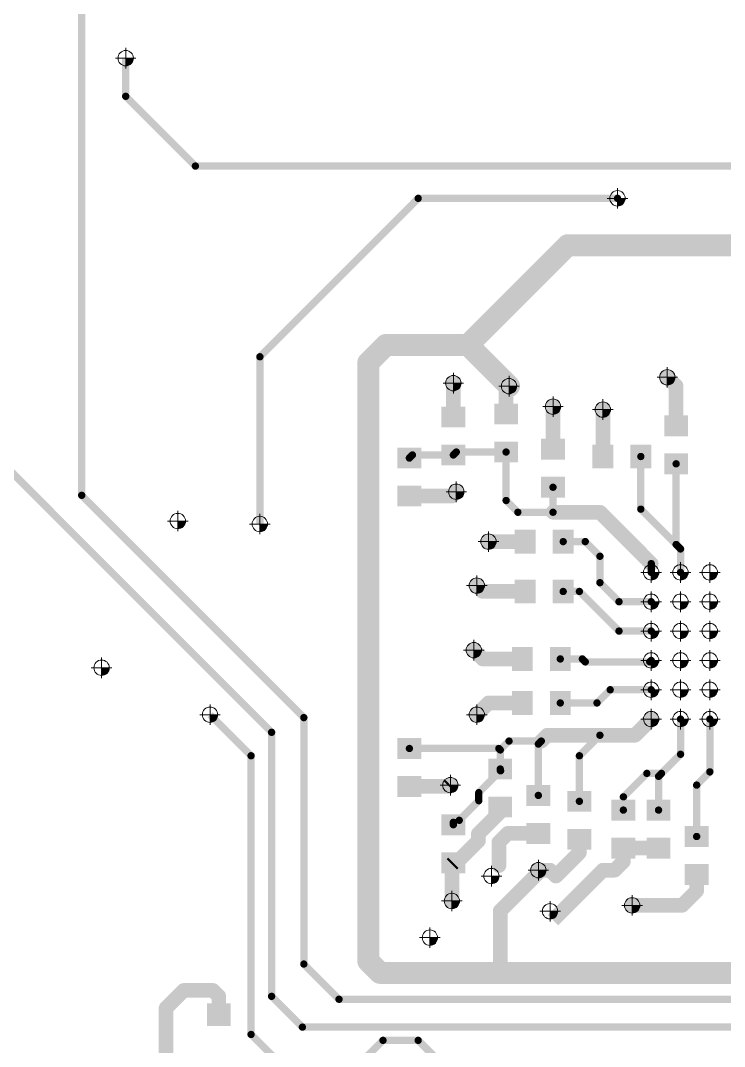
# Paper-space layout 'Layout1' of a CAD drawing. Header units: millimetres. Extents: x 0 to 841, y 0 to 594.
# Drawn here: x 407.5 to 455.6, y 156.1 to 226 of the extents above; entities that cross this region are included whole.
import ezdxf

# ---------------------------------------------------------------- set-up
doc = ezdxf.new("R2010")
doc.units = ezdxf.units.MM
for name, color, linetype in [('BottomLayer', 5, 'Continuous'), ('PDF _Геометрия', 7, 'Continuous'), ('PDF _Сплошная заливка', 7, 'Continuous')]:
    doc.layers.add(name, color=color, linetype=linetype)

psp = doc.layouts.get("Layout1")

# ---------------------------------------------------------------- hatches: boundary and pattern name
at = {"layer": 'PDF _Сплошная заливка', "transparency": 33554559}
for points in [[(415.231, 223.457, -0.414208), (414.706, 222.932), (414.706, 222.932), (414.706, 222.932), (414.706, 223.457), (414.706, 223.457)], [(448.784, 213.903, -0.198988), (448.63, 213.532), (448.63, 213.532, -0.198988), (448.259, 213.378), (448.259, 213.378), (448.259, 213.378), (448.259, 213.903), (448.259, 213.903)], [(452.184, 201.703, -0.414208), (451.659, 201.178), (451.659, 201.178), (451.659, 201.178), (451.659, 201.703), (451.659, 201.703)], [(437.584, 201.303, -0.414158), (437.059, 200.778), (437.059, 200.778), (437.059, 200.778), (437.059, 201.303), (437.059, 201.303)], [(441.384, 201.103, -0.199007), (441.23, 200.732), (441.23, 200.732, -0.19888), (440.859, 200.578), (440.859, 200.578), (440.859, 200.578), (440.859, 201.103), (440.859, 201.103)], [(444.384, 199.703, -0.414186), (443.859, 199.178), (443.859, 199.178), (443.859, 199.178), (443.859, 199.703), (443.859, 199.703)], [(447.784, 199.503, -0.414259), (447.259, 198.978), (447.259, 198.978), (447.259, 198.978), (447.259, 199.503), (447.259, 199.503)], [(437.784, 193.903, -0.414208), (437.259, 193.378), (437.259, 193.378), (437.259, 193.378), (437.259, 193.903), (437.259, 193.903)], [(418.785, 191.904, -0.198988), (418.631, 191.532), (418.631, 191.532, -0.198988), (418.26, 191.379), (418.26, 191.379), (418.26, 191.379), (418.26, 191.904), (418.26, 191.904)], [(424.384, 191.704, -0.414208), (423.859, 191.179), (423.859, 191.179), (423.859, 191.179), (423.859, 191.704), (423.859, 191.704)], [(439.984, 190.504, -0.198848), (439.831, 190.132), (439.831, 190.132, -0.198848), (439.459, 189.979), (439.459, 189.979), (439.459, 189.979), (439.459, 190.504), (439.459, 190.504)], [(451.084, 188.404, -0.414259), (450.559, 187.879), (450.559, 187.879), (450.559, 187.879), (450.559, 188.404), (450.559, 188.404)], [(453.084, 188.404, -0.414208), (452.559, 187.879), (452.559, 187.879), (452.559, 187.879), (452.559, 188.404), (452.559, 188.404)], [(455.084, 188.404, -0.198898), (454.93, 188.032), (454.93, 188.032, -0.198848), (454.559, 187.879), (454.559, 187.879), (454.559, 187.879), (454.559, 188.404), (454.559, 188.404)], [(439.184, 187.504, -0.414186), (438.659, 186.979), (438.659, 186.979), (438.659, 186.979), (438.659, 187.504), (438.659, 187.504)], [(451.084, 186.404, -0.198797), (450.93, 186.032), (450.93, 186.032, -0.198848), (450.559, 185.879), (450.559, 185.879), (450.559, 185.879), (450.559, 186.404), (450.559, 186.404)], [(453.084, 186.404, -0.414208), (452.559, 185.879), (452.559, 185.879), (452.559, 185.879), (452.559, 186.404), (452.559, 186.404)], [(455.084, 186.404, -0.198797), (454.93, 186.032), (454.93, 186.032, -0.198848), (454.559, 185.879), (454.559, 185.879), (454.559, 185.879), (454.559, 186.404), (454.559, 186.404)], [(451.084, 184.404, -0.414236), (450.559, 183.879), (450.559, 183.879), (450.559, 183.879), (450.559, 184.404), (450.559, 184.404)], [(453.084, 184.404, -0.414186), (452.559, 183.879), (452.559, 183.879), (452.559, 183.879), (452.559, 184.404), (452.559, 184.404)], [(455.084, 184.404, -0.19888), (454.93, 184.032), (454.93, 184.032, -0.198969), (454.559, 183.879), (454.559, 183.879), (454.559, 183.879), (454.559, 184.404), (454.559, 184.404)], [(438.984, 183.104, -0.414259), (438.459, 182.579), (438.459, 182.579), (438.459, 182.579), (438.459, 183.104), (438.459, 183.104)], [(413.585, 181.904, -0.414208), (413.06, 181.379), (413.06, 181.379), (413.06, 181.379), (413.06, 181.904), (413.06, 181.904)], [(451.084, 182.404, -0.414259), (450.559, 181.879), (450.559, 181.879), (450.559, 181.879), (450.559, 182.404), (450.559, 182.404)], [(453.084, 182.404, -0.414208), (452.559, 181.879), (452.559, 181.879), (452.559, 181.879), (452.559, 182.404), (452.559, 182.404)], [(455.084, 182.404, -0.198848), (454.93, 182.032), (454.93, 182.032, -0.198848), (454.559, 181.879), (454.559, 181.879), (454.559, 181.879), (454.559, 182.404), (454.559, 182.404)], [(451.084, 180.404, -0.19888), (450.93, 180.032), (450.93, 180.032, -0.198956), (450.559, 179.879), (450.559, 179.879), (450.559, 179.879), (450.559, 180.404), (450.559, 180.404)], [(453.084, 180.404, -0.414158), (452.559, 179.879), (452.559, 179.879), (452.559, 179.879), (452.559, 180.404), (452.559, 180.404)], [(455.084, 180.404, -0.19888), (454.93, 180.032), (454.93, 180.032, -0.198956), (454.559, 179.879), (454.559, 179.879), (454.559, 179.879), (454.559, 180.404), (454.559, 180.404)], [(420.985, 178.704, -0.198956), (420.831, 178.332), (420.831, 178.332, -0.19888), (420.46, 178.179), (420.46, 178.179), (420.46, 178.179), (420.46, 178.704), (420.46, 178.704)], [(439.184, 178.704, -0.414208), (438.659, 178.179), (438.659, 178.179), (438.659, 178.179), (438.659, 178.704), (438.659, 178.704)], [(451.084, 178.404, -0.414259), (450.559, 177.879), (450.559, 177.879), (450.559, 177.879), (450.559, 178.404), (450.559, 178.404)], [(453.084, 178.404, -0.414208), (452.559, 177.879), (452.559, 177.879), (452.559, 177.879), (452.559, 178.404), (452.559, 178.404)], [(455.084, 178.404, -0.198848), (454.93, 178.032), (454.93, 178.032, -0.198848), (454.559, 177.879), (454.559, 177.879), (454.559, 177.879), (454.559, 178.404), (454.559, 178.404)], [(437.384, 173.904, -0.414158), (436.859, 173.379), (436.859, 173.379), (436.859, 173.379), (436.859, 173.904), (436.859, 173.904)], [(443.384, 168.103, -0.414259), (442.859, 167.578), (442.859, 167.578), (442.859, 167.578), (442.859, 168.103), (442.859, 168.103)], [(440.184, 167.703, -0.414208), (439.659, 167.178), (439.659, 167.178), (439.659, 167.178), (439.659, 167.703), (439.659, 167.703)], [(437.484, 166.004, -0.414259), (436.959, 165.479), (436.959, 165.479), (436.959, 165.479), (436.959, 166.004), (436.959, 166.004)], [(444.184, 165.304, -0.414208), (443.659, 164.779), (443.659, 164.779), (443.659, 164.779), (443.659, 165.304), (443.659, 165.304)], [(449.784, 165.704, -0.414259), (449.259, 165.179), (449.259, 165.179), (449.259, 165.179), (449.259, 165.704), (449.259, 165.704)], [(435.985, 163.504, -0.414259), (435.46, 162.979), (435.46, 162.979), (435.46, 162.979), (435.46, 163.504), (435.46, 163.504)]]:
    psp.add_hatch(color=7, dxfattribs=at).paths.add_polyline_path(points)

# ---------------------------------------------------------------- linework, layer by layer
at = {"layer": 'BottomLayer'}
for points, const_width in [([(411.706, 193.658), (411.706, 227.35)], 0.5), ([(414.706, 220.858), (414.706, 223.458)], 0.5), ([(419.46, 216.104), (414.706, 220.858)], 0.5), ([(476.26, 216.104), (419.46, 216.104)], 0.5), ([(434.66, 213.904), (423.86, 203.104)], 0.5), ([(448.26, 213.904), (434.66, 213.904)], 0.5), ([(444.86, 210.704), (438.06, 203.904)], 1.5), ([(464.26, 210.704), (444.86, 210.704)], 1.5), ([(432.46, 203.904), (431.26, 202.704)], 1.5), ([(438.06, 203.904), (432.46, 203.904)], 1.5), ([(440.86, 201.104), (438.06, 203.904)], 1.5), ([(423.86, 191.704), (423.86, 203.104)], 0.5), ([(431.26, 161.904), (431.26, 202.704)], 1.5), ([(452.26, 201.104), (451.66, 201.704)], 1), ([(437.059, 199.8), (437.059, 201.304)], 1), ([(440.86, 201.104), (440.66, 200.904)], 1), ([(452.26, 198.4), (452.26, 201.104)], 1), ([(440.66, 199.2), (440.66, 200.904)], 1), ([(443.86, 196.8), (443.86, 199.704)], 1), ([(447.26, 196.304), (447.26, 199.504)], 1), ([(424.66, 177.504), (405.86, 196.304)], 0.5), ([(434.269, 196.409), (434.06, 196.2)], 0.5), ([(437.06, 196.409), (434.269, 196.409)], 0.5), ([(437.26, 196.609), (437.06, 196.409)], 0.5), ([(440.66, 196.609), (437.26, 196.609)], 0.5), ([(440.66, 193.304), (440.66, 196.609)], 0.5), ([(449.85, 192.714), (449.85, 196.304)], 0.5), ([(452.26, 190.304), (452.26, 195.809)], 0.5), ([(443.86, 192.504), (443.86, 194.209)], 0.5), ([(426.86, 178.504), (411.706, 193.658)], 0.5), ([(436.964, 193.609), (434.06, 193.609)], 1), ([(437.259, 193.904), (436.964, 193.609)], 1), ([(441.46, 192.504), (440.66, 193.304)], 0.5), ([(443.86, 192.504), (441.46, 192.504)], 0.5), ([(447.06, 192.504), (443.86, 192.504)], 1), ([(450.56, 189.004), (447.06, 192.504)], 1), ([(452.56, 190.004), (449.85, 192.714)], 0.5), ([(441.764, 190.504), (439.46, 190.504)], 1), ([(441.964, 190.704), (441.764, 190.504)], 1), ([(446.06, 190.504), (444.555, 190.504)], 0.5), ([(447.06, 189.504), (446.06, 190.504)], 0.5), ([(452.56, 190.004), (452.26, 190.304)], 0.5), ([(452.56, 188.404), (452.56, 190.004)], 0.5), ([(447.06, 187.704), (447.06, 189.504)], 0.5), ([(450.56, 188.404), (450.56, 189.004)], 0.5), ([(439.06, 187.104), (438.66, 187.504)], 1), ([(441.964, 187.104), (439.06, 187.104)], 1), ([(448.36, 186.404), (447.06, 187.704)], 0.5), ([(445.66, 187.104), (444.555, 187.104)], 0.5), ([(448.36, 184.404), (445.66, 187.104)], 0.5), ([(450.56, 186.404), (448.36, 186.404)], 0.5), ([(450.56, 184.404), (448.36, 184.404)], 0.5), ([(439.06, 182.504), (438.46, 183.104)], 1), ([(441.764, 182.504), (439.06, 182.504)], 1), ([(445.86, 182.504), (444.355, 182.504)], 0.5), ([(446.06, 182.304), (445.86, 182.504)], 0.5), ([(450.46, 182.304), (446.06, 182.304)], 0.5), ([(450.56, 182.404), (450.46, 182.304)], 0.5), ([(447.76, 180.404), (446.86, 179.504)], 0.5), ([(450.56, 180.404), (447.76, 180.404)], 0.5), ([(439.46, 179.504), (438.66, 178.704)], 1), ([(441.764, 179.504), (439.46, 179.504)], 1), ([(446.86, 179.504), (444.355, 179.504)], 0.5), ([(423.26, 175.904), (420.46, 178.704)], 0.5), ([(426.86, 161.704), (426.86, 178.504)], 0.5), ([(450.56, 178.404), (449.46, 177.304)], 1), ([(452.56, 176.004), (452.56, 178.404)], 0.5), ([(454.56, 174.804), (454.56, 178.404)], 0.5), ([(424.66, 159.504), (424.66, 177.504)], 0.5), ([(443.46, 177.304), (443.06, 176.904)], 1), ([(447.06, 177.304), (443.46, 177.304)], 1), ([(449.46, 177.304), (447.06, 177.304)], 1), ([(440.86, 176.904), (440.26, 176.304)], 0.5), ([(443.06, 176.904), (440.86, 176.904)], 0.5), ([(443.06, 176.904), (442.86, 176.704)], 0.5), ([(442.86, 173.2), (442.86, 176.704)], 0.5), ([(447.06, 177.304), (445.66, 175.904)], 0.5), ([(440.164, 176.4), (434.06, 176.4)], 0.5), ([(440.26, 176.304), (440.164, 176.4)], 0.5), ([(440.26, 175), (440.26, 176.304)], 0.5), ([(452.56, 176.004), (451.26, 174.704)], 0.5), ([(423.26, 156.904), (423.26, 175.904)], 0.5), ([(445.66, 172.8), (445.66, 175.904)], 0.5), ([(440.286, 174.878), (438.797, 173.389)], 0.5), ([(440.26, 174.904), (440.26, 175)], 0.5), ([(450.26, 174.704), (448.66, 173.104)], 0.5), ([(451.26, 174.704), (450.26, 174.704)], 0.5), ([(451.26, 174.704), (451.06, 174.504)], 0.5), ([(454.56, 174.804), (453.66, 173.904)], 0.5), ([(436.764, 173.809), (434.06, 173.809)], 1), ([(436.86, 173.904), (436.764, 173.809)], 1), ([(451.06, 172.2), (451.06, 174.504)], 0.5), ([(453.66, 170.4), (453.66, 173.904)], 0.5), ([(438.797, 172.842), (438.797, 173.389)], 0.5), ([(438.797, 172.842), (437.46, 171.504)], 0.5), ([(440.26, 172.084), (440.26, 172.409)], 1), ([(448.66, 172.2), (448.66, 173.104)], 0.5), ([(440.26, 172.084), (438.772, 170.597)], 1), ([(437.06, 171.2), (437.06, 171.367)], 0.5), ([(438.772, 170.116), (438.772, 170.597)], 1), ([(440.764, 170.609), (440.172, 170.017)], 1), ([(442.86, 170.609), (440.764, 170.609)], 1), ([(445.66, 169.304), (445.66, 170.209)], 1), ([(438.772, 170.116), (437.266, 168.609)], 1), ([(440.172, 168.417), (440.172, 170.017)], 1), ([(448.66, 168.704), (448.66, 169.609)], 1), ([(451.06, 169.609), (448.66, 169.609)], 1), ([(445.66, 169.304), (444.06, 167.704)], 1), ([(437.06, 168.609), (436.96, 168.509)], 1), ([(436.96, 166.004), (436.96, 168.509)], 1), ([(437.266, 168.609), (437.06, 168.609)], 1), ([(443.66, 168.104), (442.86, 168.104)], 1), ([(442.86, 167.934), (442.86, 168.104)], 1), ([(444.06, 167.704), (443.66, 168.104)], 1), ([(447.26, 168.104), (443.86, 164.704)], 1), ([(448.06, 168.104), (447.26, 168.104)], 1), ([(448.66, 168.704), (448.06, 168.104)], 1), ([(442.86, 167.934), (440.26, 165.334)], 1), ([(453.66, 166.704), (453.66, 167.809)], 1), ([(453.66, 166.704), (452.66, 165.704)], 1), ([(440.26, 161.304), (440.26, 165.334)], 1), ([(452.66, 165.704), (449.26, 165.704)], 1), ([(432.06, 161.104), (431.26, 161.904)], 1.5), ([(429.26, 159.304), (426.86, 161.704)], 0.5), ([(440.06, 161.104), (432.06, 161.104)], 1.5), ([(470.06, 161.104), (440.06, 161.104)], 1.5), ([(440.26, 161.304), (440.06, 161.104)], 1), ([(418.66, 159.904), (417.46, 158.704)], 1), ([(420.66, 159.904), (418.66, 159.904)], 1), ([(421.06, 159.504), (420.66, 159.904)], 1), ([(421.06, 158.254), (421.06, 159.504)], 1), ([(426.76, 157.404), (424.66, 159.504)], 0.5), ([(473.26, 159.304), (429.26, 159.304)], 0.5), ([(417.46, 154.704), (417.46, 158.704)], 1), ([(468.56, 157.404), (426.76, 157.404)], 0.5), ([(425.86, 154.304), (423.26, 156.904)], 0.5), ([(432.26, 156.504), (430.26, 154.504)], 0.5), ([(434.66, 156.504), (432.26, 156.504)], 0.5), ([(436.86, 154.304), (434.66, 156.504)], 0.5)]:
    psp.add_lwpolyline(points, dxfattribs=dict(at, const_width=const_width))
for points, const_width in [([(414.831, 220.858, -1), (414.581, 220.858, -1)], 0.25), ([(414.831, 220.858, -1), (414.581, 220.858, -1)], 0.25), ([(419.585, 216.104, -1), (419.335, 216.104, -1)], 0.25), ([(419.585, 216.104, -1), (419.335, 216.104, -1)], 0.25), ([(434.785, 213.904, -1), (434.535, 213.904, -1)], 0.25), ([(434.785, 213.904, -1), (434.535, 213.904, -1)], 0.25), ([(448.385, 213.904, -1), (448.135, 213.904, -1)], 0.25), ([(445.235, 210.704, -1), (444.485, 210.704, -1)], 0.75), ([(445.235, 210.704, -1), (444.485, 210.704, -1)], 0.75), ([(432.835, 203.904, -1), (432.085, 203.904, -1)], 0.75), ([(432.835, 203.904, -1), (432.085, 203.904, -1)], 0.75), ([(438.435, 203.904, -1), (437.685, 203.904, -1)], 0.75), ([(438.435, 203.904, -1), (437.685, 203.904, -1)], 0.75), ([(438.435, 203.904, -1), (437.685, 203.904, -1)], 0.75), ([(423.985, 203.104, -1), (423.735, 203.104, -1)], 0.25), ([(423.985, 203.104, -1), (423.735, 203.104, -1)], 0.25), ([(431.635, 202.704, -1), (430.885, 202.704, -1)], 0.75), ([(431.635, 202.704, -1), (430.885, 202.704, -1)], 0.75), ([(451.91, 201.704, -1), (451.41, 201.704, -1)], 0.5), ([(437.309, 201.304, -1), (436.809, 201.304, -1)], 0.5), ([(441.235, 201.104, -1), (440.485, 201.104, -1)], 0.75), ([(441.11, 201.104, -1), (440.61, 201.104, -1)], 0.5), ([(452.51, 201.104, -1), (452.01, 201.104, -1)], 0.5), ([(452.51, 201.104, -1), (452.01, 201.104, -1)], 0.5), ([(440.91, 200.904, -1), (440.41, 200.904, -1)], 0.5), ([(440.91, 200.904, -1), (440.41, 200.904, -1)], 0.5), ([(437.309, 199.8, -1), (436.809, 199.8, -1)], 0.5), ([(444.11, 199.704, -1), (443.61, 199.704, -1)], 0.5), ([(440.91, 199.2, -1), (440.41, 199.2, -1)], 0.5), ([(447.51, 199.504, -1), (447.01, 199.504, -1)], 0.5), ([(452.51, 198.4, -1), (452.01, 198.4, -1)], 0.5), ([(444.11, 196.8, -1), (443.61, 196.8, -1)], 0.5), ([(434.394, 196.409, -1), (434.144, 196.409, -1)], 0.25), ([(434.394, 196.409, -1), (434.144, 196.409, -1)], 0.25), ([(437.185, 196.409, -1), (436.935, 196.409, -1)], 0.25), ([(437.185, 196.409, -1), (436.935, 196.409, -1)], 0.25), ([(437.385, 196.609, -1), (437.135, 196.609, -1)], 0.25), ([(437.385, 196.609, -1), (437.135, 196.609, -1)], 0.25), ([(440.785, 196.609, -1), (440.535, 196.609, -1)], 0.25), ([(440.785, 196.609, -1), (440.535, 196.609, -1)], 0.25), ([(447.51, 196.304, -1), (447.01, 196.304, -1)], 0.5), ([(449.975, 196.304, -1), (449.725, 196.304, -1)], 0.25), ([(434.185, 196.2, -1), (433.935, 196.2, -1)], 0.25), ([(452.385, 195.809, -1), (452.135, 195.809, -1)], 0.25), ([(443.985, 194.209, -1), (443.735, 194.209, -1)], 0.25), ([(411.831, 193.658, -1), (411.581, 193.658, -1)], 0.25), ([(411.831, 193.658, -1), (411.581, 193.658, -1)], 0.25), ([(434.31, 193.609, -1), (433.81, 193.609, -1)], 0.5), ([(437.214, 193.609, -1), (436.714, 193.609, -1)], 0.5), ([(437.214, 193.609, -1), (436.714, 193.609, -1)], 0.5), ([(437.509, 193.904, -1), (437.009, 193.904, -1)], 0.5), ([(440.785, 193.304, -1), (440.535, 193.304, -1)], 0.25), ([(440.785, 193.304, -1), (440.535, 193.304, -1)], 0.25), ([(441.585, 192.504, -1), (441.335, 192.504, -1)], 0.25), ([(441.585, 192.504, -1), (441.335, 192.504, -1)], 0.25), ([(444.11, 192.504, -1), (443.61, 192.504, -1)], 0.5), ([(443.985, 192.504, -1), (443.735, 192.504, -1)], 0.25), ([(443.985, 192.504, -1), (443.735, 192.504, -1)], 0.25), ([(447.31, 192.504, -1), (446.81, 192.504, -1)], 0.5), ([(447.31, 192.504, -1), (446.81, 192.504, -1)], 0.5), ([(449.975, 192.714, -1), (449.725, 192.714, -1)], 0.25), ([(449.975, 192.714, -1), (449.725, 192.714, -1)], 0.25), ([(439.71, 190.504, -1), (439.21, 190.504, -1)], 0.5), ([(442.014, 190.504, -1), (441.514, 190.504, -1)], 0.5), ([(442.014, 190.504, -1), (441.514, 190.504, -1)], 0.5), ([(442.214, 190.704, -1), (441.714, 190.704, -1)], 0.5), ([(444.68, 190.504, -1), (444.43, 190.504, -1)], 0.25), ([(446.185, 190.504, -1), (445.935, 190.504, -1)], 0.25), ([(446.185, 190.504, -1), (445.935, 190.504, -1)], 0.25), ([(452.385, 190.304, -1), (452.135, 190.304, -1)], 0.25), ([(452.385, 190.304, -1), (452.135, 190.304, -1)], 0.25), ([(452.685, 190.004, -1), (452.435, 190.004, -1)], 0.25), ([(452.685, 190.004, -1), (452.435, 190.004, -1)], 0.25), ([(452.685, 190.004, -1), (452.435, 190.004, -1)], 0.25), ([(447.185, 189.504, -1), (446.935, 189.504, -1)], 0.25), ([(447.185, 189.504, -1), (446.935, 189.504, -1)], 0.25), ([(450.81, 189.004, -1), (450.31, 189.004, -1)], 0.5), ([(450.685, 189.004, -1), (450.435, 189.004, -1)], 0.25), ([(450.685, 188.404, -1), (450.435, 188.404, -1)], 0.25), ([(452.685, 188.404, -1), (452.435, 188.404, -1)], 0.25), ([(438.91, 187.504, -1), (438.41, 187.504, -1)], 0.5), ([(439.31, 187.104, -1), (438.81, 187.104, -1)], 0.5), ([(439.31, 187.104, -1), (438.81, 187.104, -1)], 0.5), ([(442.214, 187.104, -1), (441.714, 187.104, -1)], 0.5), ([(447.185, 187.704, -1), (446.935, 187.704, -1)], 0.25), ([(447.185, 187.704, -1), (446.935, 187.704, -1)], 0.25), ([(444.68, 187.104, -1), (444.43, 187.104, -1)], 0.25), ([(445.785, 187.104, -1), (445.535, 187.104, -1)], 0.25), ([(445.785, 187.104, -1), (445.535, 187.104, -1)], 0.25), ([(448.485, 186.404, -1), (448.235, 186.404, -1)], 0.25), ([(448.485, 186.404, -1), (448.235, 186.404, -1)], 0.25), ([(450.685, 186.404, -1), (450.435, 186.404, -1)], 0.25), ([(448.485, 184.404, -1), (448.235, 184.404, -1)], 0.25), ([(448.485, 184.404, -1), (448.235, 184.404, -1)], 0.25), ([(450.685, 184.404, -1), (450.435, 184.404, -1)], 0.25), ([(438.71, 183.104, -1), (438.21, 183.104, -1)], 0.5), ([(439.31, 182.504, -1), (438.81, 182.504, -1)], 0.5), ([(439.31, 182.504, -1), (438.81, 182.504, -1)], 0.5), ([(442.014, 182.504, -1), (441.514, 182.504, -1)], 0.5), ([(444.48, 182.504, -1), (444.23, 182.504, -1)], 0.25), ([(445.985, 182.504, -1), (445.735, 182.504, -1)], 0.25), ([(445.985, 182.504, -1), (445.735, 182.504, -1)], 0.25), ([(446.185, 182.304, -1), (445.935, 182.304, -1)], 0.25), ([(446.185, 182.304, -1), (445.935, 182.304, -1)], 0.25), ([(450.585, 182.304, -1), (450.335, 182.304, -1)], 0.25), ([(450.585, 182.304, -1), (450.335, 182.304, -1)], 0.25), ([(450.685, 182.404, -1), (450.435, 182.404, -1)], 0.25), ([(447.885, 180.404, -1), (447.635, 180.404, -1)], 0.25), ([(447.885, 180.404, -1), (447.635, 180.404, -1)], 0.25), ([(450.685, 180.404, -1), (450.435, 180.404, -1)], 0.25), ([(439.71, 179.504, -1), (439.21, 179.504, -1)], 0.5), ([(439.71, 179.504, -1), (439.21, 179.504, -1)], 0.5), ([(442.014, 179.504, -1), (441.514, 179.504, -1)], 0.5), ([(444.48, 179.504, -1), (444.23, 179.504, -1)], 0.25), ([(446.985, 179.504, -1), (446.735, 179.504, -1)], 0.25), ([(446.985, 179.504, -1), (446.735, 179.504, -1)], 0.25), ([(438.91, 178.704, -1), (438.41, 178.704, -1)], 0.5), ([(426.985, 178.504, -1), (426.735, 178.504, -1)], 0.25), ([(426.985, 178.504, -1), (426.735, 178.504, -1)], 0.25), ([(450.81, 178.404, -1), (450.31, 178.404, -1)], 0.5), ([(452.685, 178.404, -1), (452.435, 178.404, -1)], 0.25), ([(454.685, 178.404, -1), (454.435, 178.404, -1)], 0.25), ([(424.785, 177.504, -1), (424.535, 177.504, -1)], 0.25), ([(424.785, 177.504, -1), (424.535, 177.504, -1)], 0.25), ([(443.71, 177.304, -1), (443.21, 177.304, -1)], 0.5), ([(443.71, 177.304, -1), (443.21, 177.304, -1)], 0.5), ([(447.31, 177.304, -1), (446.81, 177.304, -1)], 0.5), ([(447.31, 177.304, -1), (446.81, 177.304, -1)], 0.5), ([(449.71, 177.304, -1), (449.21, 177.304, -1)], 0.5), ([(449.71, 177.304, -1), (449.21, 177.304, -1)], 0.5), ([(440.985, 176.904, -1), (440.735, 176.904, -1)], 0.25), ([(440.985, 176.904, -1), (440.735, 176.904, -1)], 0.25), ([(443.31, 176.904, -1), (442.81, 176.904, -1)], 0.5), ([(442.985, 176.704, -1), (442.735, 176.704, -1)], 0.25), ([(442.985, 176.704, -1), (442.735, 176.704, -1)], 0.25), ([(443.185, 176.904, -1), (442.935, 176.904, -1)], 0.25), ([(443.185, 176.904, -1), (442.935, 176.904, -1)], 0.25), ([(447.185, 177.304, -1), (446.935, 177.304, -1)], 0.25), ([(434.185, 176.4, -1), (433.935, 176.4, -1)], 0.25), ([(440.289, 176.4, -1), (440.039, 176.4, -1)], 0.25), ([(440.289, 176.4, -1), (440.039, 176.4, -1)], 0.25), ([(440.385, 176.304, -1), (440.135, 176.304, -1)], 0.25), ([(440.385, 176.304, -1), (440.135, 176.304, -1)], 0.25), ([(440.385, 176.304, -1), (440.135, 176.304, -1)], 0.25), ([(452.685, 176.004, -1), (452.435, 176.004, -1)], 0.25), ([(452.685, 176.004, -1), (452.435, 176.004, -1)], 0.25), ([(423.385, 175.904, -1), (423.135, 175.904, -1)], 0.25), ([(423.385, 175.904, -1), (423.135, 175.904, -1)], 0.25), ([(445.785, 175.904, -1), (445.535, 175.904, -1)], 0.25), ([(445.785, 175.904, -1), (445.535, 175.904, -1)], 0.25), ([(440.385, 175, -1), (440.135, 175, -1)], 0.25), ([(440.385, 175, -1), (440.135, 175, -1)], 0.25), ([(440.385, 174.904, -1), (440.135, 174.904, -1)], 0.25), ([(440.411, 174.878, -1), (440.161, 174.878, -1)], 0.25), ([(450.385, 174.704, -1), (450.135, 174.704, -1)], 0.25), ([(450.385, 174.704, -1), (450.135, 174.704, -1)], 0.25), ([(451.385, 174.704, -1), (451.135, 174.704, -1)], 0.25), ([(451.385, 174.704, -1), (451.135, 174.704, -1)], 0.25), ([(451.385, 174.704, -1), (451.135, 174.704, -1)], 0.25), ([(454.685, 174.804, -1), (454.435, 174.804, -1)], 0.25), ([(454.685, 174.804, -1), (454.435, 174.804, -1)], 0.25), ([(434.31, 173.809, -1), (433.81, 173.809, -1)], 0.5), ([(437.014, 173.809, -1), (436.514, 173.809, -1)], 0.5), ([(437.014, 173.809, -1), (436.514, 173.809, -1)], 0.5), ([(437.11, 173.904, -1), (436.61, 173.904, -1)], 0.5), ([(451.185, 174.504, -1), (450.935, 174.504, -1)], 0.25), ([(451.185, 174.504, -1), (450.935, 174.504, -1)], 0.25), ([(453.785, 173.904, -1), (453.535, 173.904, -1)], 0.25), ([(453.785, 173.904, -1), (453.535, 173.904, -1)], 0.25), ([(438.922, 173.389, -1), (438.672, 173.389, -1)], 0.25), ([(438.922, 173.389, -1), (438.672, 173.389, -1)], 0.25), ([(438.922, 172.842, -1), (438.672, 172.842, -1)], 0.25), ([(438.922, 172.842, -1), (438.672, 172.842, -1)], 0.25), ([(440.51, 172.409, -1), (440.01, 172.409, -1)], 0.5), ([(442.985, 173.2, -1), (442.735, 173.2, -1)], 0.25), ([(445.785, 172.8, -1), (445.535, 172.8, -1)], 0.25), ([(448.785, 173.104, -1), (448.535, 173.104, -1)], 0.25), ([(448.785, 173.104, -1), (448.535, 173.104, -1)], 0.25), ([(440.51, 172.084, -1), (440.01, 172.084, -1)], 0.5), ([(440.51, 172.084, -1), (440.01, 172.084, -1)], 0.5), ([(448.785, 172.2, -1), (448.535, 172.2, -1)], 0.25), ([(451.185, 172.2, -1), (450.935, 172.2, -1)], 0.25), ([(437.185, 171.367, -1), (436.935, 171.367, -1)], 0.25), ([(437.185, 171.2, -1), (436.935, 171.2, -1)], 0.25), ([(437.585, 171.504, -1), (437.335, 171.504, -1)], 0.25), ([(439.022, 170.597, -1), (438.522, 170.597, -1)], 0.5), ([(439.022, 170.597, -1), (438.522, 170.597, -1)], 0.5), ([(441.014, 170.609, -1), (440.514, 170.609, -1)], 0.5), ([(441.014, 170.609, -1), (440.514, 170.609, -1)], 0.5), ([(443.11, 170.609, -1), (442.61, 170.609, -1)], 0.5), ([(445.91, 170.209, -1), (445.41, 170.209, -1)], 0.5), ([(439.022, 170.116, -1), (438.522, 170.116, -1)], 0.5), ([(439.022, 170.116, -1), (438.522, 170.116, -1)], 0.5), ([(440.422, 170.017, -1), (439.922, 170.017, -1)], 0.5), ([(440.422, 170.017, -1), (439.922, 170.017, -1)], 0.5), ([(448.91, 169.609, -1), (448.41, 169.609, -1)], 0.5), ([(448.91, 169.609, -1), (448.41, 169.609, -1)], 0.5), ([(451.31, 169.609, -1), (450.81, 169.609, -1)], 0.5), ([(453.785, 170.4, -1), (453.535, 170.4, -1)], 0.25), ([(445.91, 169.304, -1), (445.41, 169.304, -1)], 0.5), ([(445.91, 169.304, -1), (445.41, 169.304, -1)], 0.5), ([(437.21, 168.509, -1), (436.71, 168.509, -1)], 0.5), ([(437.21, 168.509, -1), (436.71, 168.509, -1)], 0.5), ([(437.31, 168.609, -1), (436.81, 168.609, -1)], 0.5), ([(437.31, 168.609, -1), (436.81, 168.609, -1)], 0.5), ([(437.516, 168.609, -1), (437.016, 168.609, -1)], 0.5), ([(437.516, 168.609, -1), (437.016, 168.609, -1)], 0.5), ([(440.422, 168.417, -1), (439.922, 168.417, -1)], 0.5), ([(443.11, 168.104, -1), (442.61, 168.104, -1)], 0.5), ([(443.11, 168.104, -1), (442.61, 168.104, -1)], 0.5), ([(443.91, 168.104, -1), (443.41, 168.104, -1)], 0.5), ([(443.91, 168.104, -1), (443.41, 168.104, -1)], 0.5), ([(447.51, 168.104, -1), (447.01, 168.104, -1)], 0.5), ([(447.51, 168.104, -1), (447.01, 168.104, -1)], 0.5), ([(448.31, 168.104, -1), (447.81, 168.104, -1)], 0.5), ([(448.31, 168.104, -1), (447.81, 168.104, -1)], 0.5), ([(448.91, 168.704, -1), (448.41, 168.704, -1)], 0.5), ([(448.91, 168.704, -1), (448.41, 168.704, -1)], 0.5), ([(443.11, 167.934, -1), (442.61, 167.934, -1)], 0.5), ([(443.11, 167.934, -1), (442.61, 167.934, -1)], 0.5), ([(444.31, 167.704, -1), (443.81, 167.704, -1)], 0.5), ([(444.31, 167.704, -1), (443.81, 167.704, -1)], 0.5), ([(453.91, 167.809, -1), (453.41, 167.809, -1)], 0.5), ([(453.91, 166.704, -1), (453.41, 166.704, -1)], 0.5), ([(453.91, 166.704, -1), (453.41, 166.704, -1)], 0.5), ([(437.21, 166.004, -1), (436.71, 166.004, -1)], 0.5), ([(440.51, 165.334, -1), (440.01, 165.334, -1)], 0.5), ([(440.51, 165.334, -1), (440.01, 165.334, -1)], 0.5), ([(449.51, 165.704, -1), (449.01, 165.704, -1)], 0.5), ([(452.91, 165.704, -1), (452.41, 165.704, -1)], 0.5), ([(452.91, 165.704, -1), (452.41, 165.704, -1)], 0.5), ([(431.635, 161.904, -1), (430.885, 161.904, -1)], 0.75), ([(431.635, 161.904, -1), (430.885, 161.904, -1)], 0.75), ([(426.985, 161.704, -1), (426.735, 161.704, -1)], 0.25), ([(426.985, 161.704, -1), (426.735, 161.704, -1)], 0.25), ([(432.435, 161.104, -1), (431.685, 161.104, -1)], 0.75), ([(432.435, 161.104, -1), (431.685, 161.104, -1)], 0.75), ([(440.435, 161.104, -1), (439.685, 161.104, -1)], 0.75), ([(440.435, 161.104, -1), (439.685, 161.104, -1)], 0.75), ([(440.31, 161.104, -1), (439.81, 161.104, -1)], 0.5), ([(440.51, 161.304, -1), (440.01, 161.304, -1)], 0.5), ([(440.51, 161.304, -1), (440.01, 161.304, -1)], 0.5), ([(418.91, 159.904, -1), (418.41, 159.904, -1)], 0.5), ([(418.91, 159.904, -1), (418.41, 159.904, -1)], 0.5), ([(420.91, 159.904, -1), (420.41, 159.904, -1)], 0.5), ([(420.91, 159.904, -1), (420.41, 159.904, -1)], 0.5), ([(421.31, 159.504, -1), (420.81, 159.504, -1)], 0.5), ([(421.31, 159.504, -1), (420.81, 159.504, -1)], 0.5), ([(424.785, 159.504, -1), (424.535, 159.504, -1)], 0.25), ([(424.785, 159.504, -1), (424.535, 159.504, -1)], 0.25), ([(429.385, 159.304, -1), (429.135, 159.304, -1)], 0.25), ([(429.385, 159.304, -1), (429.135, 159.304, -1)], 0.25), ([(417.71, 158.704, -1), (417.21, 158.704, -1)], 0.5), ([(417.71, 158.704, -1), (417.21, 158.704, -1)], 0.5), ([(421.31, 158.254, -1), (420.81, 158.254, -1)], 0.5), ([(426.885, 157.404, -1), (426.635, 157.404, -1)], 0.25), ([(426.885, 157.404, -1), (426.635, 157.404, -1)], 0.25), ([(423.385, 156.904, -1), (423.135, 156.904, -1)], 0.25), ([(423.385, 156.904, -1), (423.135, 156.904, -1)], 0.25), ([(432.385, 156.504, -1), (432.135, 156.504, -1)], 0.25), ([(432.385, 156.504, -1), (432.135, 156.504, -1)], 0.25), ([(434.785, 156.504, -1), (434.535, 156.504, -1)], 0.25), ([(434.785, 156.504, -1), (434.535, 156.504, -1)], 0.25)]:
    psp.add_lwpolyline(points, format="xyb", close=True, dxfattribs=dict(at, const_width=const_width))
for points in [[(436.247, 198.289), (436.247, 199.711), (437.872, 198.289), (437.872, 199.711)], [(439.847, 198.489), (439.847, 199.911), (441.472, 198.489), (441.472, 199.911)], [(451.447, 197.689), (451.447, 199.111), (453.072, 197.689), (453.072, 199.111)], [(439.847, 195.898), (439.847, 197.32), (441.472, 195.898), (441.472, 197.32)], [(443.047, 196.089), (443.047, 197.511), (444.672, 196.089), (444.672, 197.511)], [(434.872, 196.911), (434.872, 195.489), (433.247, 196.911), (433.247, 195.489)], [(436.247, 195.698), (436.247, 197.12), (437.872, 195.698), (437.872, 197.12)], [(447.971, 195.492), (446.548, 195.492), (447.971, 197.117), (446.548, 197.117)], [(450.562, 195.492), (449.139, 195.492), (450.562, 197.117), (449.139, 197.117)], [(451.447, 195.098), (451.447, 196.52), (453.072, 195.098), (453.072, 196.52)], [(443.047, 193.498), (443.047, 194.92), (444.672, 193.498), (444.672, 194.92)], [(434.872, 194.32), (434.872, 192.898), (433.247, 194.32), (433.247, 192.898)], [(442.675, 189.692), (441.253, 189.692), (442.675, 191.317), (441.253, 191.317)], [(445.266, 189.692), (443.844, 189.692), (445.266, 191.317), (443.844, 191.317)], [(442.675, 186.292), (441.253, 186.292), (442.675, 187.917), (441.253, 187.917)], [(445.266, 186.292), (443.844, 186.292), (445.266, 187.917), (443.844, 187.917)], [(442.475, 181.692), (441.053, 181.692), (442.475, 183.317), (441.053, 183.317)], [(445.066, 181.692), (443.644, 181.692), (445.066, 183.317), (443.644, 183.317)], [(442.475, 178.692), (441.053, 178.692), (442.475, 180.317), (441.053, 180.317)], [(445.066, 178.692), (443.644, 178.692), (445.066, 180.317), (443.644, 180.317)], [(434.872, 177.111), (434.872, 175.689), (433.247, 177.111), (433.247, 175.689)], [(441.072, 175.711), (441.072, 174.289), (439.447, 175.711), (439.447, 174.289)], [(434.872, 174.52), (434.872, 173.098), (433.247, 174.52), (433.247, 173.098)], [(443.672, 173.911), (443.672, 172.489), (442.047, 173.911), (442.047, 172.489)], [(446.472, 173.511), (446.472, 172.089), (444.847, 173.511), (444.847, 172.089)], [(441.072, 173.12), (441.072, 171.698), (439.447, 173.12), (439.447, 171.698)], [(449.472, 172.911), (449.472, 171.489), (447.847, 172.911), (447.847, 171.489)], [(451.872, 172.911), (451.872, 171.489), (450.247, 172.911), (450.247, 171.489)], [(437.872, 171.911), (437.872, 170.489), (436.247, 171.911), (436.247, 170.489)], [(443.672, 171.32), (443.672, 169.898), (442.047, 171.32), (442.047, 169.898)], [(446.472, 170.92), (446.472, 169.498), (444.847, 170.92), (444.847, 169.498)], [(454.472, 171.111), (454.472, 169.689), (452.847, 171.111), (452.847, 169.689)], [(449.472, 170.32), (449.472, 168.898), (447.847, 170.32), (447.847, 168.898)], [(451.872, 170.32), (451.872, 168.898), (450.247, 170.32), (450.247, 168.898)], [(437.872, 169.32), (437.872, 167.898), (436.247, 169.32), (436.247, 167.898)], [(454.472, 168.52), (454.472, 167.098), (452.847, 168.52), (452.847, 167.098)], [(421.872, 159.016), (421.872, 157.492), (420.247, 159.016), (420.247, 157.492)]]:
    psp.add_solid(points, dxfattribs=at)
at = {"layer": 'PDF _Геометрия', "lineweight": 9}
for points in [[(414.181, 223.458, -0.413811), (414.706, 223.982, -0.413811), (415.231, 223.458, -0.414036), (414.706, 222.932, -0.414036)], [(447.734, 213.904, -0.414036), (448.26, 214.428, -0.414315), (448.784, 213.904, -0.414315), (448.26, 213.379, -0.414036)], [(451.134, 201.703, -0.413811), (451.659, 202.228, -0.414036), (452.184, 201.703, -0.414036), (451.659, 201.179, -0.413811)], [(436.534, 201.303, -0.413811), (437.059, 201.828, -0.413811), (437.584, 201.303, -0.414036), (437.059, 200.778, -0.414036)], [(440.334, 201.103, -0.414315), (440.859, 201.628, -0.414315), (441.384, 201.103, -0.414315), (440.859, 200.578, -0.414315)], [(443.334, 199.704, -0.414315), (443.859, 200.229, -0.414315), (444.384, 199.704, -0.414315), (443.859, 199.179, -0.414315)], [(446.734, 199.503, -0.414315), (447.259, 200.028, -0.414315), (447.784, 199.503, -0.414315), (447.259, 198.978, -0.414315)], [(436.734, 193.903, -0.414315), (437.259, 194.428, -0.414315), (437.784, 193.903, -0.414315), (437.259, 193.378, -0.414315)], [(417.735, 191.904, -0.414315), (418.26, 192.429, -0.414315), (418.785, 191.904, -0.414315), (418.26, 191.379, -0.414315)], [(423.335, 191.703, -0.414315), (423.86, 192.228, -0.414315), (424.384, 191.703, -0.414315), (423.86, 191.178, -0.414315)], [(438.934, 190.504, -0.414315), (439.459, 191.029, -0.414315), (439.984, 190.504, -0.414315), (439.459, 189.979, -0.414315)], [(450.034, 188.403, -0.414315), (450.559, 188.928, -0.414036), (451.085, 188.403, -0.414036), (450.559, 187.878, -0.414315)], [(452.034, 188.403, -0.414315), (452.559, 188.928, -0.414315), (453.084, 188.403, -0.414315), (452.559, 187.878, -0.414315)], [(454.034, 188.403, -0.414315), (454.559, 188.928, -0.414315), (455.084, 188.403, -0.414315), (454.559, 187.878, -0.414315)], [(438.134, 187.504, -0.414315), (438.659, 188.029, -0.414315), (439.184, 187.504, -0.414315), (438.659, 186.979, -0.414315)], [(450.034, 186.404, -0.414315), (450.559, 186.929, -0.414036), (451.085, 186.404, -0.414036), (450.559, 185.879, -0.414315)], [(452.034, 186.404, -0.414315), (452.559, 186.929, -0.414315), (453.084, 186.404, -0.414315), (452.559, 185.879, -0.414315)], [(454.034, 186.404, -0.414315), (454.559, 186.929, -0.414315), (455.084, 186.404, -0.414315), (454.559, 185.879, -0.414315)], [(450.034, 184.404, -0.414315), (450.559, 184.929, -0.414036), (451.085, 184.404, -0.414036), (450.559, 183.879, -0.414315)], [(452.034, 184.404, -0.414315), (452.559, 184.929, -0.414315), (453.084, 184.404, -0.414315), (452.559, 183.879, -0.414315)], [(454.034, 184.404, -0.414315), (454.559, 184.929, -0.414315), (455.084, 184.404, -0.414315), (454.559, 183.879, -0.414315)], [(437.935, 183.104, -0.414315), (438.459, 183.628, -0.414315), (438.984, 183.104, -0.414315), (438.459, 182.579, -0.414315)], [(450.034, 182.403, -0.414315), (450.559, 182.928, -0.414036), (451.085, 182.403, -0.414036), (450.559, 181.879, -0.414315)], [(452.034, 182.403, -0.414315), (452.559, 182.928, -0.414315), (453.084, 182.403, -0.414315), (452.559, 181.879, -0.414315)], [(454.034, 182.403, -0.414315), (454.559, 182.928, -0.414315), (455.084, 182.403, -0.414315), (454.559, 181.879, -0.414315)], [(412.535, 181.904, -0.414315), (413.06, 182.429, -0.414315), (413.585, 181.904, -0.414315), (413.06, 181.379, -0.414315)], [(450.034, 180.404, -0.414315), (450.559, 180.929, -0.414036), (451.085, 180.404, -0.414036), (450.559, 179.879, -0.414315)], [(452.034, 180.404, -0.414315), (452.559, 180.929, -0.414315), (453.084, 180.404, -0.414315), (452.559, 179.879, -0.414315)], [(454.034, 180.404, -0.414315), (454.559, 180.929, -0.414315), (455.084, 180.404, -0.414315), (454.559, 179.879, -0.414315)], [(419.935, 178.703, -0.414315), (420.46, 179.228, -0.414315), (420.984, 178.703, -0.414315), (420.46, 178.179, -0.414315)], [(438.134, 178.703, -0.414315), (438.659, 179.228, -0.414315), (439.184, 178.703, -0.414315), (438.659, 178.179, -0.414315)], [(450.034, 178.404, -0.414315), (450.559, 178.929, -0.414036), (451.085, 178.404, -0.413758), (450.559, 177.878, -0.414036)], [(452.034, 178.404, -0.414315), (452.559, 178.929, -0.414315), (453.084, 178.404, -0.414036), (452.559, 177.878, -0.414036)], [(454.034, 178.404, -0.414315), (454.559, 178.929, -0.414315), (455.084, 178.404, -0.414036), (454.559, 177.878, -0.414036)], [(436.334, 173.904, -0.413811), (436.859, 174.429, -0.413811), (437.384, 173.904, -0.414036), (436.859, 173.378, -0.414036)], [(442.334, 168.104, -0.414315), (442.859, 168.629, -0.414315), (443.384, 168.104, -0.414036), (442.859, 167.578, -0.414036)], [(439.134, 167.703, -0.414036), (439.659, 168.229, -0.414036), (440.184, 167.703, -0.413811), (439.659, 167.178, -0.413811)], [(436.435, 166.004, -0.414315), (436.959, 166.529, -0.414315), (437.484, 166.004, -0.414315), (436.959, 165.479, -0.414315)], [(443.134, 165.303, -0.414036), (443.659, 165.828, -0.414315), (444.184, 165.303, -0.414315), (443.659, 164.779, -0.414036)], [(448.734, 165.704, -0.414315), (449.259, 166.229, -0.414315), (449.784, 165.704, -0.414036), (449.259, 165.179, -0.414036)], [(434.935, 163.504, -0.414036), (435.46, 164.028, -0.413811), (435.985, 163.504, -0.413811), (435.46, 162.979, -0.414036)]]:
    psp.add_lwpolyline(points, format="xyb", close=True, dxfattribs=at)
for points in [[(414.706, 222.757), (414.706, 224.157)], [(414.006, 223.458), (415.406, 223.458)], [(448.26, 213.204), (448.26, 214.603)], [(447.559, 213.904), (448.959, 213.904)], [(451.659, 201.004), (451.659, 202.403)], [(437.059, 200.603), (437.059, 202.003)], [(440.859, 200.403), (440.859, 201.803)], [(450.959, 201.703), (452.359, 201.703)], [(436.359, 201.303), (437.759, 201.303)], [(440.159, 201.103), (441.56, 201.103)], [(443.859, 199.003), (443.859, 200.404)], [(447.259, 198.804), (447.259, 200.203)], [(443.159, 199.704), (444.559, 199.704)], [(446.559, 199.503), (447.959, 199.503)], [(437.259, 193.203), (437.259, 194.603)], [(436.559, 193.903), (437.959, 193.903)], [(418.26, 191.204), (418.26, 192.604)], [(423.86, 191.004), (423.86, 192.403)], [(417.56, 191.904), (418.96, 191.904)], [(423.16, 191.703), (424.559, 191.703)], [(439.459, 189.804), (439.459, 191.203)], [(438.759, 190.504), (440.159, 190.504)], [(450.559, 187.703), (450.559, 189.103)], [(452.559, 187.703), (452.559, 189.103)], [(454.559, 187.703), (454.559, 189.103)], [(438.659, 186.804), (438.659, 188.204)], [(449.859, 188.403), (451.259, 188.403)], [(451.859, 188.403), (453.259, 188.403)], [(453.859, 188.403), (455.259, 188.403)], [(437.959, 187.504), (439.359, 187.504)], [(450.559, 185.704), (450.559, 187.104)], [(452.559, 185.704), (452.559, 187.104)], [(454.559, 185.704), (454.559, 187.104)], [(449.859, 186.404), (451.259, 186.404)], [(451.859, 186.404), (453.259, 186.404)], [(453.859, 186.404), (455.259, 186.404)], [(450.559, 183.704), (450.559, 185.104)], [(452.559, 183.704), (452.559, 185.104)], [(454.559, 183.704), (454.559, 185.104)], [(449.859, 184.404), (451.259, 184.404)], [(451.859, 184.404), (453.259, 184.404)], [(453.859, 184.404), (455.259, 184.404)], [(438.459, 182.404), (438.459, 183.803)], [(413.06, 181.204), (413.06, 182.604)], [(437.76, 183.104), (439.159, 183.104)], [(450.559, 181.704), (450.559, 183.103)], [(452.559, 181.704), (452.559, 183.103)], [(454.559, 181.704), (454.559, 183.103)], [(412.36, 181.904), (413.76, 181.904)], [(449.859, 182.403), (451.259, 182.403)], [(451.859, 182.403), (453.259, 182.403)], [(453.859, 182.403), (455.259, 182.403)], [(450.559, 179.704), (450.559, 181.104)], [(452.559, 179.704), (452.559, 181.104)], [(454.559, 179.704), (454.559, 181.104)], [(449.859, 180.404), (451.259, 180.404)], [(451.859, 180.404), (453.259, 180.404)], [(453.859, 180.404), (455.259, 180.404)], [(420.46, 178.004), (420.46, 179.404)], [(438.659, 178.004), (438.659, 179.404)], [(450.559, 177.703), (450.559, 179.104)], [(452.559, 177.703), (452.559, 179.104)], [(454.559, 177.703), (454.559, 179.104)], [(419.76, 178.703), (421.159, 178.703)], [(437.959, 178.703), (439.359, 178.703)], [(449.859, 178.404), (451.259, 178.404)], [(451.859, 178.404), (453.259, 178.404)], [(453.859, 178.404), (455.259, 178.404)], [(436.859, 173.203), (436.859, 174.604)], [(436.159, 173.904), (437.559, 173.904)], [(442.859, 167.403), (442.859, 168.804)], [(439.659, 167.003), (439.659, 168.404)], [(442.159, 168.104), (443.559, 168.104)], [(438.959, 167.703), (440.359, 167.703)], [(436.959, 165.304), (436.959, 166.704)], [(436.26, 166.004), (437.659, 166.004)], [(443.659, 164.604), (443.659, 166.003)], [(449.259, 165.004), (449.259, 166.404)], [(442.959, 165.303), (444.359, 165.303)], [(448.559, 165.704), (449.959, 165.704)], [(435.46, 162.804), (435.46, 164.203)], [(434.76, 163.504), (436.16, 163.504)]]:
    psp.add_lwpolyline(points, dxfattribs=at)

doc.saveas('drawing.dxf')
